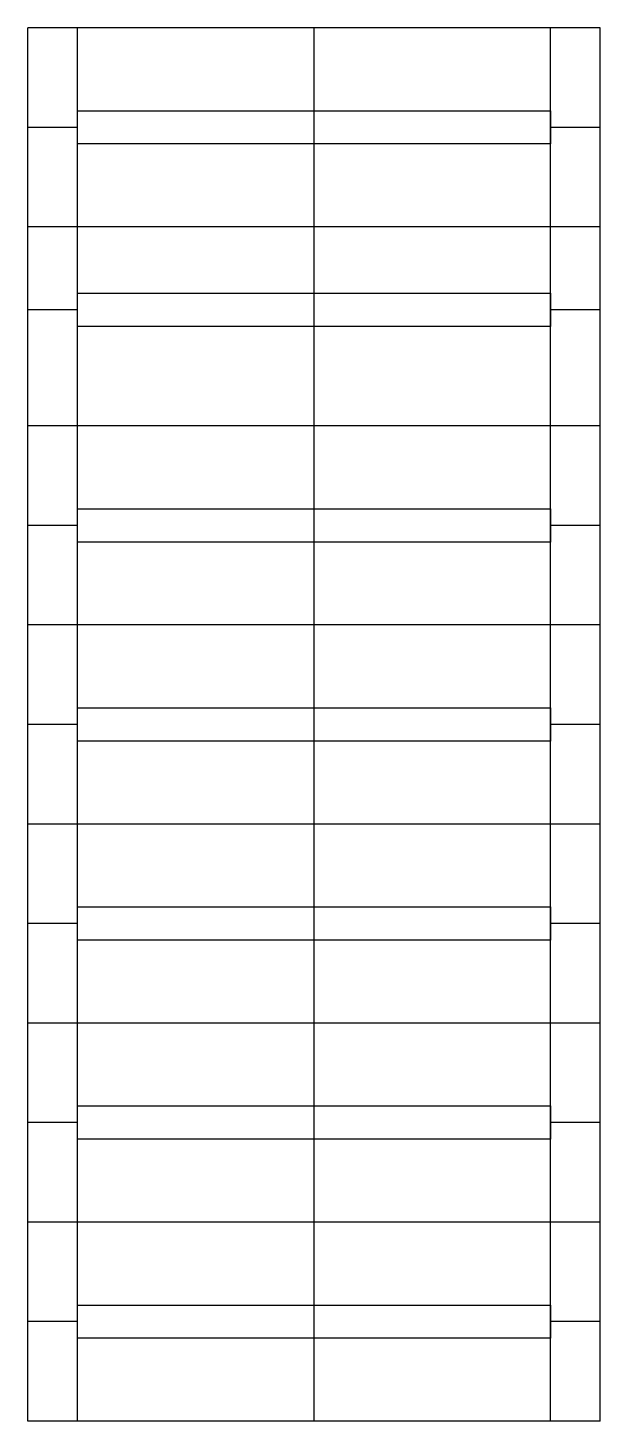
# Model space of a CAD drawing. Header units: millimetres. Extents: x -6978 to -3528, y -64831 to -56431.
import ezdxf

# ---------------------------------------------------------------- set-up
doc = ezdxf.new("R2010")
doc.units = ezdxf.units.MM
doc.header["$LTSCALE"] = 5
doc.layers.add('5HAT', color=8, linetype='Continuous')

msp = doc.modelspace()

# ---------------------------------------------------------------- linework, layer by layer
at = {"layer": '5HAT'}
for p, q in [((-6978.2, -64831.3), (-6978.2, -56431.3)), ((-3528.2, -56431.3), (-6978.2, -56431.3)), ((-6678.2, -64831.3), (-6678.2, -56431.3)), ((-5253.2, -64831.3), (-5253.2, -56431.3)), ((-3828.2, -64831.3), (-3828.2, -56431.3)), ((-3528.2, -64831.3), (-3528.2, -56431.3)), ((-6678.2, -57031.3), (-6978.2, -57031.3)), ((-3528.2, -57031.3), (-3828.2, -57031.3)), ((-3528.2, -57631.3), (-6978.2, -57631.3)), ((-6678.2, -58131.3), (-6978.2, -58131.3)), ((-3528.2, -58131.3), (-3828.2, -58131.3)), ((-3528.2, -58831.3), (-6978.2, -58831.3)), ((-6678.2, -59431.3), (-6978.2, -59431.3)), ((-3528.2, -59431.3), (-3828.2, -59431.3)), ((-3528.2, -60031.3), (-6978.2, -60031.3)), ((-6678.2, -60631.3), (-6978.2, -60631.3)), ((-3528.2, -60631.3), (-3828.2, -60631.3)), ((-3528.2, -61231.3), (-6978.2, -61231.3)), ((-6678.2, -61831.3), (-6978.2, -61831.3)), ((-3528.2, -61831.3), (-3828.2, -61831.3)), ((-3528.2, -62431.3), (-6978.2, -62431.3)), ((-6678.2, -63031.3), (-6978.2, -63031.3)), ((-3528.2, -63031.3), (-3828.2, -63031.3)), ((-3528.2, -63631.3), (-6978.2, -63631.3)), ((-6678.2, -64231.3), (-6978.2, -64231.3)), ((-3528.2, -64231.3), (-3828.2, -64231.3)), ((-3528.2, -64831.3), (-6978.2, -64831.3))]:
    msp.add_line(p, q, dxfattribs=at)
for points in [[(-6678.2, -56931.3), (-3828.2, -56931.3), (-3828.2, -57131.3), (-6678.2, -57131.3)], [(-6678.2, -58031.3), (-3828.2, -58031.3), (-3828.2, -58231.3), (-6678.2, -58231.3)], [(-6678.2, -59331.3), (-3828.2, -59331.3), (-3828.2, -59531.3), (-6678.2, -59531.3)], [(-6678.2, -60531.3), (-3828.2, -60531.3), (-3828.2, -60731.3), (-6678.2, -60731.3)], [(-6678.2, -61731.3), (-3828.2, -61731.3), (-3828.2, -61931.3), (-6678.2, -61931.3)], [(-6678.2, -62931.3), (-3828.2, -62931.3), (-3828.2, -63131.3), (-6678.2, -63131.3)], [(-6678.2, -64131.3), (-3828.2, -64131.3), (-3828.2, -64331.3), (-6678.2, -64331.3)]]:
    msp.add_lwpolyline(points, close=True, dxfattribs=at)

doc.saveas('drawing.dxf')
